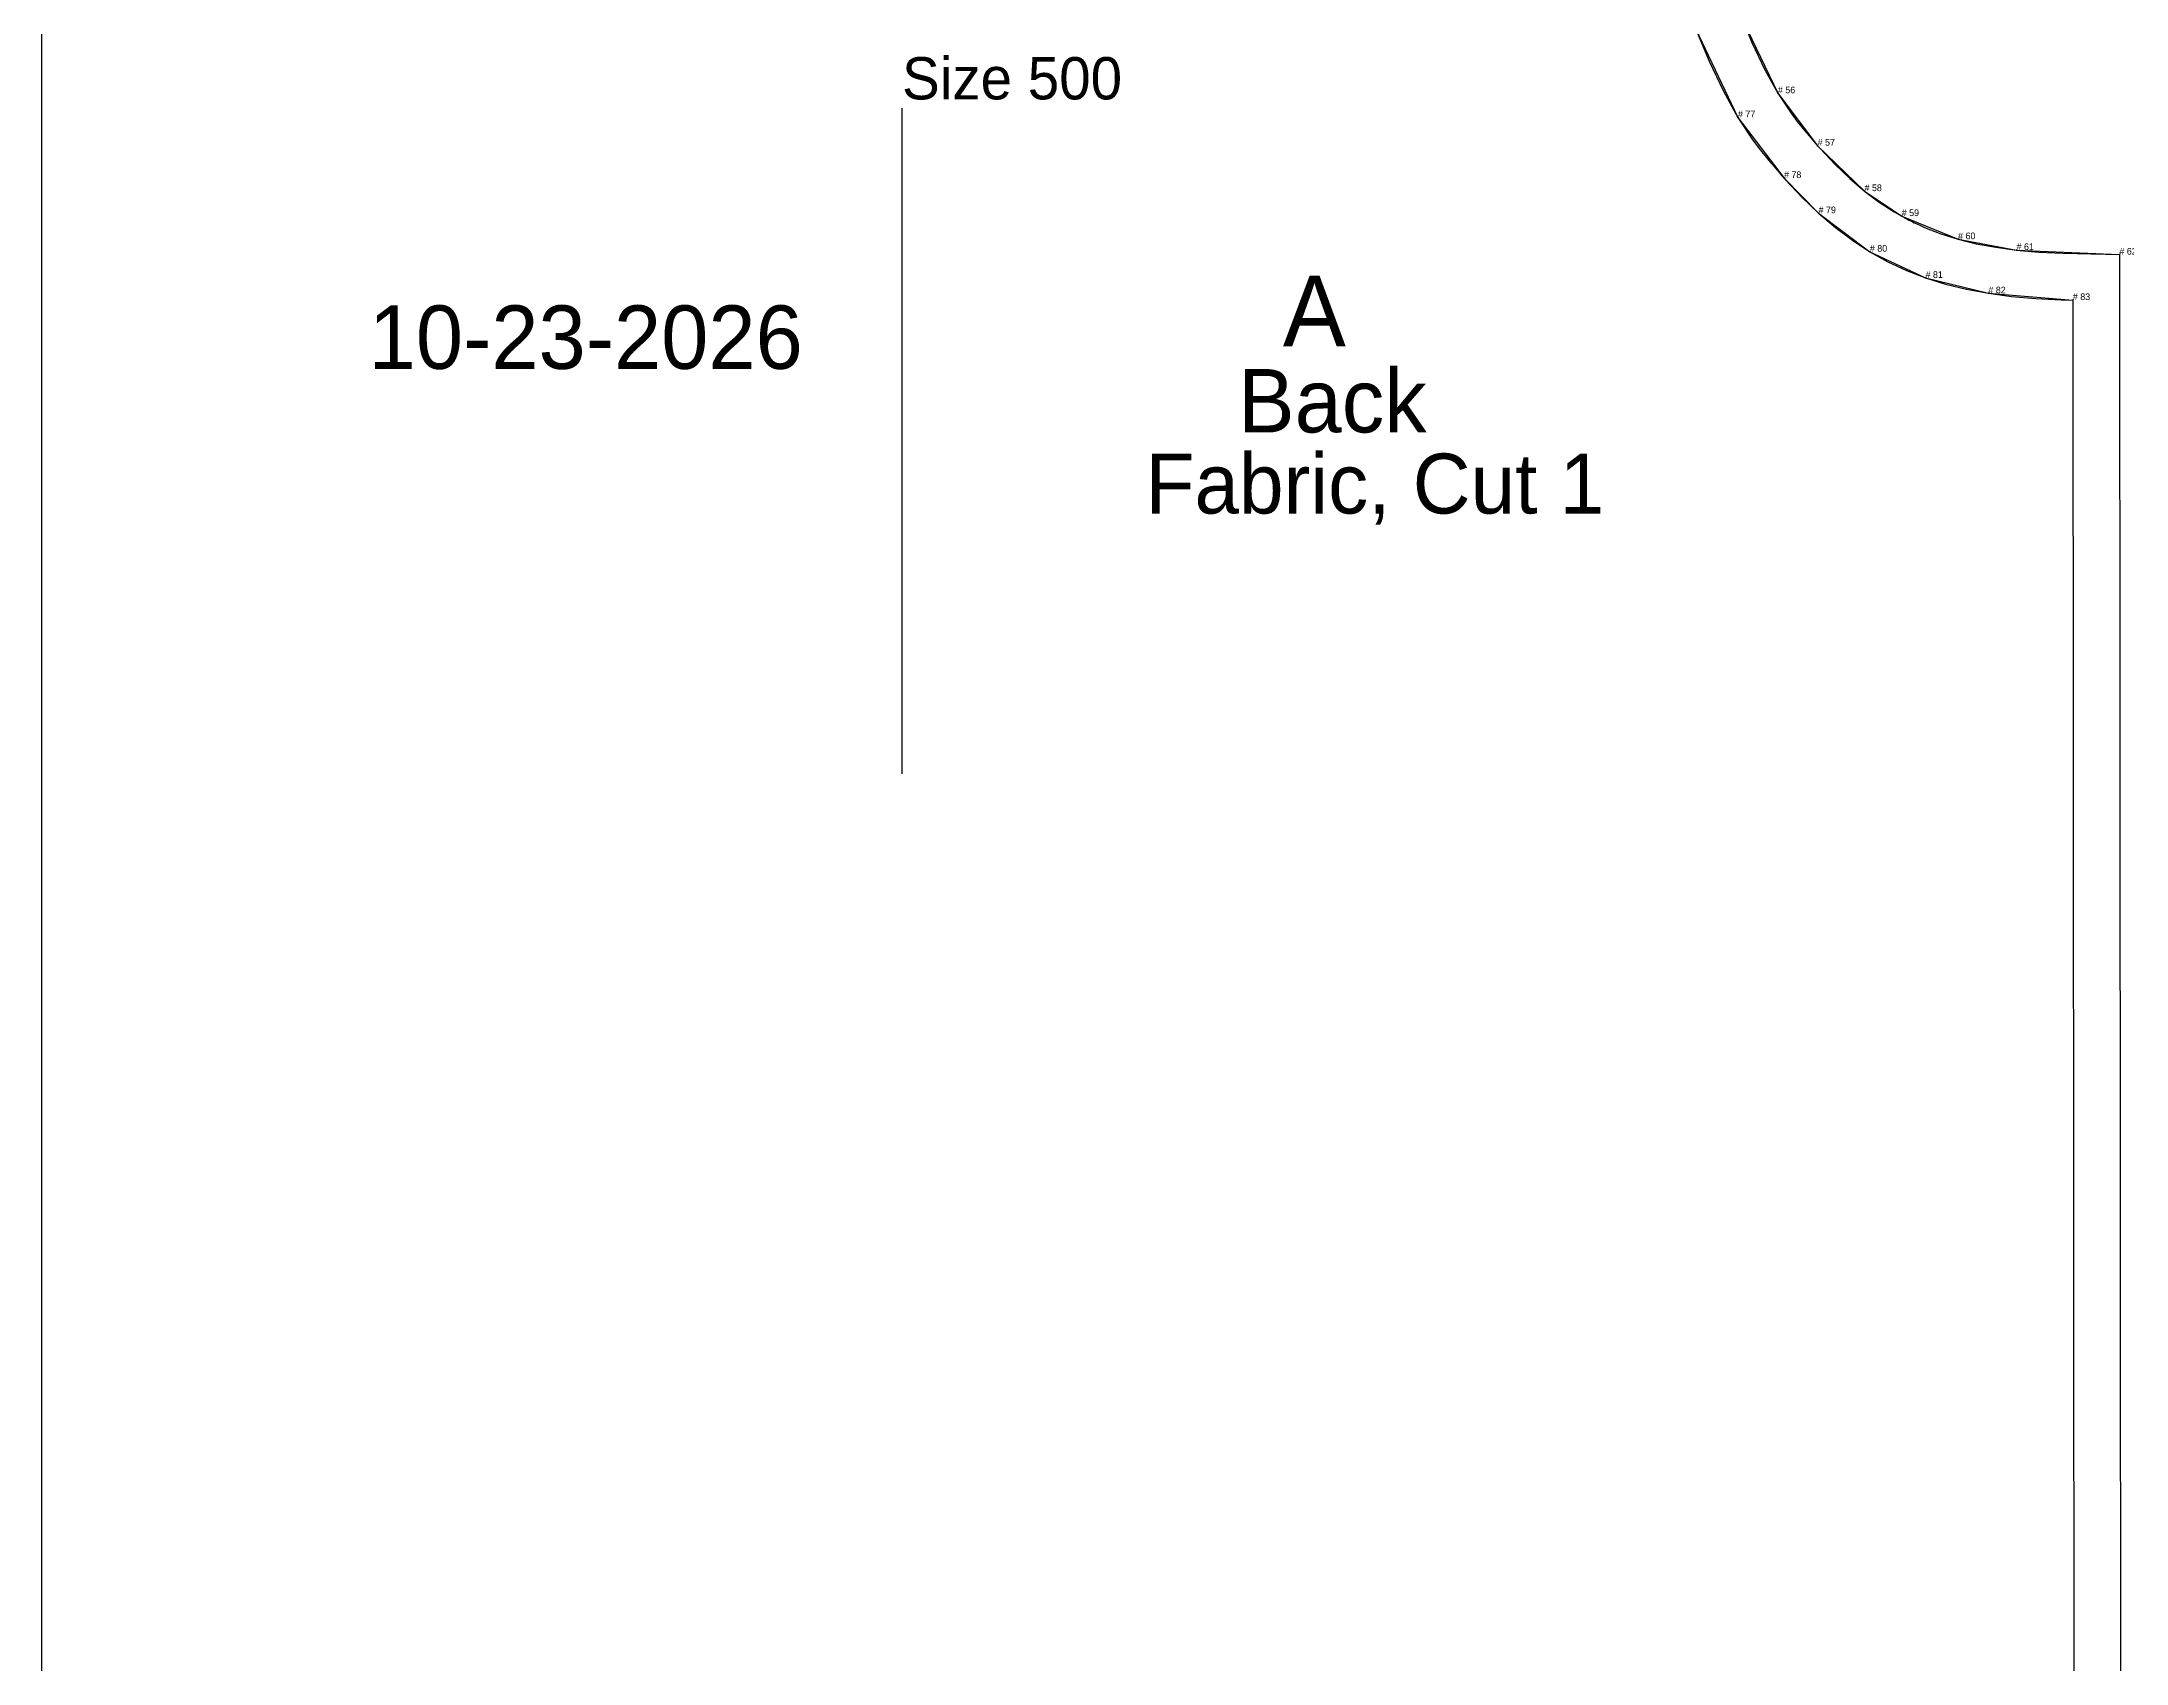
# Model space of a CAD drawing. Extents: x 0 to 1208, y -69 to 896.
# Drawn here: x 6.3 to 319.4, y 413.5 to 657.2 of the extents above; entities that cross this region are included whole.
import ezdxf

# ---------------------------------------------------------------- set-up
doc = ezdxf.new("R2010")
doc.units = 0
for name, color, linetype in [('1', 7, 'CONTINUOUS'), ('14', 7, 'CONTINUOUS'), ('15', 7, 'CONTINUOUS'), ('2', 7, 'CONTINUOUS'), ('3', 7, 'CONTINUOUS'), ('6', 7, 'CONTINUOUS'), ('7', 7, 'CONTINUOUS'), ('84', 7, 'CONTINUOUS'), ('87', 7, 'CONTINUOUS')]:
    doc.layers.add(name, color=color, linetype=linetype)

# ---------------------------------------------------------------- blocks, each defined once
blk = doc.blocks.new('piece_Back_s500_M')
at = {"layer": '1'}
blk.add_lwpolyline([(6.35, 256.52), (6.35, 879.06), (21.43, 880.57), (48.67, 885.34), (62.78, 889.33), (69.56, 892.12), (74.08, 895.09), (254.49, 840.91), (252.96, 823.72), (250.14, 786.21), (249.23, 761.41), (249.56, 723), (253.22, 691.77), (257.69, 672.36), (261.83, 660.23), (267.06, 649.4), (273.03, 641.53), (280.07, 634.7), (285.65, 630.95), (294.12, 627.48), (302.9, 625.85), (318.34, 625.17), (318.61, 256.52)], close=True, dxfattribs=at)
at = {"layer": '14'}
blk.add_lwpolyline([(6.35, 872.04), (22.3, 873.62), (50.26, 878.52), (66.65, 883.26), (71.11, 885.12), (75.36, 887.39), (247.01, 835.85), (245.87, 823.02), (243.15, 786.58), (242.06, 754.6), (242.03, 737.31), (243.21, 714.05), (247.72, 683.42), (254.71, 659.15), (261.06, 645.78), (267.98, 636.66), (273.17, 631.39), (280.87, 625.6), (289.23, 621.67), (298.67, 619.35), (311.35, 618.34), (311.61, 263.52), (6.35, 263.52)], close=True, dxfattribs=at)
at = {"layer": '2'}
for p in [(318.34, 625.17), (311.35, 618.34)]:
    blk.add_point(p, dxfattribs=at)
at = {"layer": '3'}
for p in [(267.06, 649.4), (261.06, 645.78), (273.03, 641.53), (267.98, 636.66), (280.07, 634.7), (273.17, 631.39), (285.65, 630.95), (294.12, 627.48), (280.87, 625.6), (302.9, 625.85), (289.23, 621.67), (298.67, 619.35)]:
    blk.add_point(p, dxfattribs=at)
at = {"layer": '6'}
blk.add_line((6.35, 256.52), (6.35, 879.06), dxfattribs=at)
at = {"layer": '7'}
blk.add_line((135.54, 547.16), (135.54, 647.16), dxfattribs=at)
at = {"layer": '84'}
for points in [[(6.35, 256.52), (6.35, 879.06)], [(261.83, 660.23), (263.15, 657.04), (265.09, 652.94), (267.06, 649.4), (269.03, 646.4), (269.98, 645.17), (271.1, 643.77), (271.16, 643.7), (272.07, 642.64), (273.03, 641.53), (273.4, 641.09), (275.65, 638.7), (277.87, 636.58), (280.07, 634.7), (282.27, 633.04), (284.5, 631.59), (285.65, 630.95), (285.96, 630.77), (286, 630.75), (286.07, 630.71), (286.28, 630.59), (286.38, 630.54), (286.47, 630.49), (286.5, 630.47), (286.72, 630.35), (286.76, 630.32), (286.99, 630.22), (287.07, 630.18), (287.18, 630.13), (287.23, 630.11), (287.26, 630.09), (287.53, 629.96), (287.62, 629.92), (287.69, 629.89), (287.82, 629.83), (288.04, 629.73), (288.27, 629.62), (289.1, 629.23), (291.54, 628.28), (294.12, 627.48), (296.85, 626.8), (299.77, 626.26), (302.9, 625.85), (306.24, 625.55), (309.86, 625.37), (318.34, 625.17), (318.61, 256.52)]]:
    blk.add_lwpolyline(points, dxfattribs=at)
at = {"layer": '87'}
for points in [[(254.71, 659.15), (256.74, 654.2), (258.87, 649.74), (261.06, 645.78), (263.32, 642.34), (264.47, 640.84), (264.62, 640.66), (265.33, 639.77), (265.72, 639.29), (266.1, 638.85), (266.23, 638.7), (266.7, 638.15), (267.08, 637.71), (267.67, 637.02), (267.98, 636.66), (268.2, 636.4), (270.68, 633.77), (273.17, 631.39), (275.69, 629.23), (278.25, 627.31), (280.87, 625.6), (283.56, 624.09), (286.35, 622.79), (289.23, 621.67), (292.24, 620.73), (295.38, 619.96), (298.67, 619.35), (302.13, 618.89), (305.77, 618.57), (309.6, 618.38), (311.35, 618.34), (311.61, 263.52)], [(6.35, 263.52), (6.35, 872.04)]]:
    blk.add_lwpolyline(points, dxfattribs=at)
at = {"layer": '1'}
for s, p in [('# 56', (267.06, 649.4)), ('# 57', (273.03, 641.53)), ('# 58', (280.07, 634.7)), ('# 59', (285.65, 630.95)), ('# 60', (294.12, 627.48)), ('# 61', (302.9, 625.85)), ('# 62', (318.34, 625.17))]:
    blk.add_text(s, height=1, dxfattribs=at).set_placement(p)
at = {"layer": '14'}
for s, p in [('# 77', (261.06, 645.78)), ('# 78', (267.98, 636.66)), ('# 79', (273.17, 631.39)), ('# 80', (280.87, 625.6)), ('# 81', (289.23, 621.67)), ('# 82', (298.67, 619.35)), ('# 83', (311.35, 618.34))]:
    blk.add_text(s, height=1, dxfattribs=at).set_placement(p)
at = {"layer": '15'}
for s, height, p in [('Size 500', 6.35, (135.54, 648.48)), ('A', 10.58, (192.74, 611.41)), ('10-23-2026', 9.53, (55.45, 608)), ('Back', 9.53, (185.99, 598.45)), ('Fabric, Cut 1', 9, (172.1, 586.27))]:
    blk.add_text(s, height=height, dxfattribs=at).set_placement(p)

msp = doc.modelspace()

# ---------------------------------------------------------------- block references
at = {"layer": '1'}
msp.add_blockref('piece_Back_s500_M', (0, 0), dxfattribs=at)

doc.saveas('drawing.dxf')
